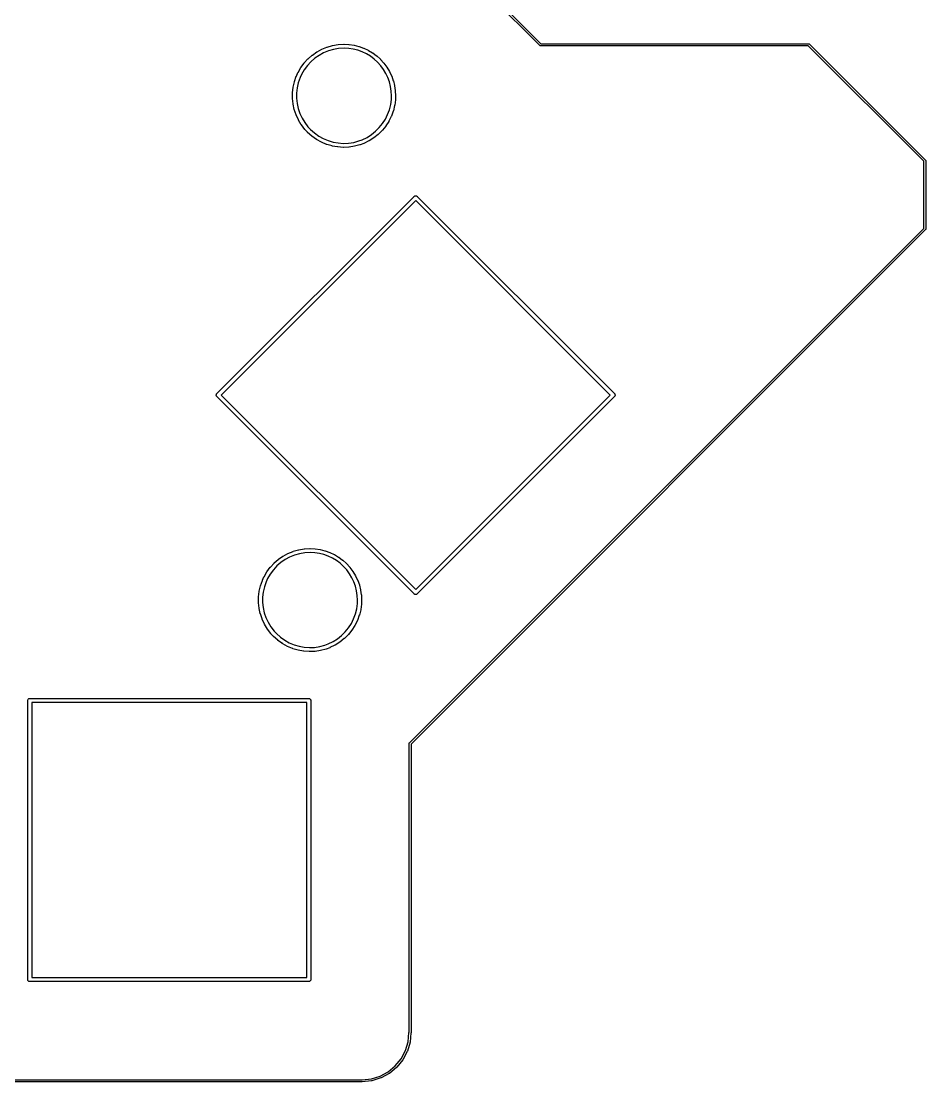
# Model space of a CAD drawing. Extents: x 42 to 225, y -149 to -35.
# Drawn here: x 180.2 to 224.9, y -149.2 to -96.8 of the extents above; entities that cross this region are included whole.
import ezdxf

# ---------------------------------------------------------------- set-up
doc = ezdxf.new("R2010")
doc.units = 0
doc.layers.add('BLACK', color=7, linetype='CONTINUOUS')

msp = doc.modelspace()

# ---------------------------------------------------------------- linework, layer by layer
at = {"layer": 'BLACK', "linetype": 'CONTINUOUS'}
for p, q in [((205.817, -98.0023), (199.641, -91.8257)), ((199.724, -91.7679), (205.875, -97.9186)), ((195.308, -98.0795), (195.567, -98.0052)), ((195.567, -98.0052), (195.569, -98.0048)), ((195.569, -98.0048), (195.574, -98.004)), ((195.574, -98.004), (195.578, -98.0027)), ((195.578, -98.0027), (195.847, -97.9571)), ((195.847, -97.9571), (195.848, -97.9569)), ((195.848, -97.9569), (195.853, -97.9566)), ((195.853, -97.9566), (195.858, -97.9559)), ((195.858, -97.9559), (196.132, -97.9405)), ((196.132, -97.9405), (196.134, -97.9402)), ((196.134, -97.9402), (196.144, -97.9402)), ((196.144, -97.9402), (196.147, -97.9404)), ((196.147, -97.9404), (196.386, -97.9523)), ((196.386, -97.9523), (196.388, -97.9524)), ((196.388, -97.9524), (196.392, -97.9531)), ((196.392, -97.9531), (196.396, -97.9533)), ((196.396, -97.9533), (196.634, -97.9888)), ((196.634, -97.9888), (196.636, -97.989)), ((196.636, -97.989), (196.64, -97.9901)), ((196.64, -97.9901), (196.644, -97.9907)), ((196.644, -97.9907), (196.876, -98.0491)), ((196.876, -98.0491), (196.878, -98.0495)), ((196.878, -98.0495), (196.881, -98.0509)), ((196.881, -98.0509), (196.886, -98.052)), ((196.886, -98.052), (197.111, -98.1326)), ((205.819, -98.0042), (205.817, -98.0023)), ((205.821, -98.0057), (205.819, -98.0042)), ((205.827, -98.0104), (205.821, -98.0057)), ((205.831, -98.0129), (205.827, -98.0104)), ((205.835, -98.0151), (205.831, -98.0129)), ((205.845, -98.0179), (205.835, -98.0151)), ((205.852, -98.0186), (205.845, -98.0179)), ((205.854, -98.0189), (205.852, -98.0186)), ((205.852, -98.0186), (205.852, -98.0186)), ((205.857, -98.0186), (205.854, -98.0189)), ((219.094, -98.0186), (205.857, -98.0186)), ((205.875, -97.9186), (219.112, -97.9186)), ((224.804, -103.729), (219.094, -98.0186)), ((219.112, -97.9186), (219.114, -97.9184)), ((219.114, -97.9184), (219.117, -97.9186)), ((219.117, -97.9186), (219.117, -97.9186)), ((219.117, -97.9186), (219.124, -97.9194)), ((219.124, -97.9194), (219.134, -97.9222)), ((219.134, -97.9222), (219.142, -97.9269)), ((219.142, -97.9269), (219.15, -97.9331)), ((219.15, -97.9331), (219.152, -97.935)), ((219.152, -97.935), (224.888, -103.672)), ((194.367, -98.6573), (194.568, -98.4818)), ((194.568, -98.4818), (194.569, -98.4809)), ((194.569, -98.4809), (194.573, -98.4782)), ((194.573, -98.4782), (194.577, -98.4751)), ((194.577, -98.4751), (194.796, -98.3229)), ((194.906, -98.4902), (194.695, -98.6363)), ((194.796, -98.3229), (194.797, -98.3221)), ((194.797, -98.3221), (194.801, -98.3198)), ((194.801, -98.3198), (194.805, -98.3172)), ((194.805, -98.3172), (195.04, -98.1895)), ((195.131, -98.3678), (194.906, -98.4902)), ((195.04, -98.1895), (195.041, -98.1889)), ((195.041, -98.1889), (195.045, -98.1871)), ((195.045, -98.1871), (195.05, -98.1848)), ((195.05, -98.1848), (195.298, -98.0831)), ((195.368, -98.2703), (195.131, -98.3678)), ((195.298, -98.0831), (195.299, -98.0826)), ((195.299, -98.0826), (195.304, -98.0813)), ((195.304, -98.0813), (195.308, -98.0795)), ((195.617, -98.199), (195.368, -98.2703)), ((195.875, -98.1552), (195.617, -98.199)), ((196.14, -98.1403), (195.875, -98.1552)), ((196.372, -98.1518), (196.14, -98.1403)), ((196.6, -98.1859), (196.372, -98.1518)), ((196.823, -98.2419), (196.6, -98.1859)), ((197.039, -98.3192), (196.823, -98.2419)), ((197.246, -98.4171), (197.039, -98.3192)), ((197.111, -98.1326), (197.112, -98.133)), ((197.112, -98.133), (197.116, -98.1349)), ((197.116, -98.1349), (197.12, -98.1363)), ((197.12, -98.1363), (197.336, -98.2384)), ((197.443, -98.5351), (197.246, -98.4171)), ((197.336, -98.2384), (197.337, -98.239)), ((197.337, -98.239), (197.341, -98.2412)), ((197.341, -98.2412), (197.344, -98.243)), ((197.344, -98.243), (197.55, -98.366)), ((197.629, -98.6725), (197.443, -98.5351)), ((197.55, -98.366), (197.551, -98.3667)), ((197.551, -98.3667), (197.554, -98.3693)), ((197.554, -98.3693), (197.558, -98.3715)), ((197.558, -98.3715), (197.752, -98.5147)), ((197.752, -98.5147), (197.753, -98.5155)), ((197.753, -98.5155), (197.756, -98.5184)), ((197.756, -98.5184), (197.759, -98.5209)), ((197.759, -98.5209), (197.939, -98.6837)), ((193.866, -99.3348), (194.003, -99.0979)), ((194.003, -99.0979), (194.004, -99.0967)), ((194.004, -99.0967), (194.007, -99.0927)), ((194.007, -99.0927), (194.009, -99.0886)), ((194.009, -99.0886), (194.17, -98.8708)), ((194.17, -98.8696), (194.174, -98.8661)), ((194.17, -98.8708), (194.17, -98.8696)), ((194.327, -98.9938), (194.173, -99.2027)), ((194.174, -98.8661), (194.177, -98.8623)), ((194.177, -98.8623), (194.359, -98.6649)), ((194.502, -98.8046), (194.327, -98.9938)), ((194.359, -98.6649), (194.36, -98.6639)), ((194.36, -98.6639), (194.363, -98.6608)), ((194.363, -98.6608), (194.367, -98.6573)), ((194.695, -98.6363), (194.502, -98.8046)), ((197.801, -98.8286), (197.629, -98.6725)), ((197.957, -99.001), (197.801, -98.8286)), ((197.939, -98.6837), (197.94, -98.6846)), ((197.94, -98.6846), (197.943, -98.6878)), ((197.943, -98.6878), (197.946, -98.6907)), ((197.946, -98.6907), (198.109, -98.8704)), ((198.094, -99.1865), (197.957, -99.001)), ((198.109, -98.8704), (198.11, -98.8714)), ((198.11, -98.8714), (198.112, -98.8748)), ((198.112, -98.8748), (198.115, -98.878)), ((198.115, -98.878), (198.258, -99.0714)), ((198.258, -99.0714), (198.259, -99.0726)), ((198.259, -99.0726), (198.261, -99.0762)), ((198.261, -99.0762), (198.263, -99.0796)), ((198.263, -99.0796), (198.386, -99.2852)), ((193.69, -99.7803), (193.781, -99.5196)), ((193.781, -99.5196), (193.782, -99.5183)), ((193.782, -99.5183), (193.784, -99.5147)), ((193.784, -99.5147), (193.785, -99.5109)), ((193.785, -99.5109), (193.862, -99.3431)), ((193.862, -99.3431), (193.863, -99.3418)), ((193.863, -99.3418), (193.865, -99.3384)), ((193.865, -99.3384), (193.866, -99.3348)), ((193.969, -99.5901), (193.881, -99.8411)), ((194.042, -99.4307), (193.969, -99.5901)), ((194.173, -99.2027), (194.042, -99.4307)), ((198.212, -99.3837), (198.094, -99.1865)), ((198.31, -99.5909), (198.212, -99.3837)), ((198.388, -99.8068), (198.31, -99.5909)), ((198.386, -99.2852), (198.387, -99.2864)), ((198.387, -99.2864), (198.389, -99.2902)), ((198.389, -99.2902), (198.391, -99.2938)), ((198.391, -99.2938), (198.493, -99.5099)), ((198.493, -99.5099), (198.494, -99.5112)), ((198.494, -99.5112), (198.495, -99.5151)), ((198.495, -99.5151), (198.497, -99.5189)), ((198.497, -99.5189), (198.578, -99.7439)), ((193.594, -100.336), (193.625, -100.068)), ((193.625, -100.066), (193.626, -100.062)), ((193.625, -100.068), (193.625, -100.066)), ((193.626, -100.057), (193.687, -99.7911)), ((193.626, -100.062), (193.626, -100.057)), ((193.687, -99.7897), (193.689, -99.7851)), ((193.687, -99.7911), (193.687, -99.7897)), ((193.689, -99.7851), (193.69, -99.7803)), ((193.823, -100.096), (193.793, -100.353)), ((193.881, -99.8411), (193.823, -100.096)), ((198.444, -100.03), (198.388, -99.8068)), ((198.478, -100.258), (198.444, -100.03)), ((198.578, -99.7439), (198.578, -99.7453)), ((198.578, -99.7453), (198.579, -99.7493)), ((198.579, -99.7493), (198.58, -99.7533)), ((198.58, -99.7533), (198.639, -99.9856)), ((198.639, -99.9856), (198.639, -99.987)), ((198.639, -99.987), (198.64, -99.9912)), ((198.64, -99.9912), (198.641, -99.9952)), ((198.641, -99.9952), (198.676, -100.233)), ((193.592, -100.615), (193.593, -100.347)), ((193.593, -100.619), (193.592, -100.615)), ((193.593, -100.345), (193.594, -100.34)), ((193.593, -100.347), (193.593, -100.345)), ((193.593, -100.624), (193.593, -100.619)), ((193.593, -100.626), (193.593, -100.624)), ((193.621, -100.891), (193.593, -100.626)), ((193.594, -100.34), (193.594, -100.336)), ((193.793, -100.353), (193.792, -100.61)), ((193.792, -100.61), (193.819, -100.865)), ((198.448, -100.927), (198.483, -100.666)), ((198.489, -100.491), (198.478, -100.258)), ((198.483, -100.666), (198.489, -100.491)), ((198.676, -100.233), (198.676, -100.235)), ((198.676, -100.235), (198.677, -100.239)), ((198.677, -100.239), (198.677, -100.243)), ((198.677, -100.243), (198.689, -100.485)), ((198.689, -100.494), (198.682, -100.679)), ((198.689, -100.485), (198.689, -100.487)), ((198.689, -100.487), (198.689, -100.49)), ((198.689, -100.49), (198.689, -100.494)), ((193.622, -100.896), (193.621, -100.891)), ((193.623, -100.901), (193.622, -100.896)), ((193.623, -100.902), (193.623, -100.901)), ((193.68, -101.163), (193.623, -100.902)), ((193.681, -101.167), (193.68, -101.163)), ((193.682, -101.172), (193.681, -101.167)), ((193.683, -101.173), (193.682, -101.172)), ((193.768, -101.427), (193.683, -101.173)), ((193.819, -100.865), (193.874, -101.115)), ((193.874, -101.115), (193.955, -101.358)), ((198.297, -101.421), (198.386, -101.179)), ((198.386, -101.179), (198.448, -100.927)), ((198.644, -100.97), (198.579, -101.233)), ((198.646, -100.96), (198.644, -100.965)), ((198.644, -100.965), (198.644, -100.97)), ((198.682, -100.688), (198.646, -100.959)), ((198.646, -100.959), (198.646, -100.96)), ((198.682, -100.679), (198.682, -100.68)), ((198.682, -100.68), (198.682, -100.684)), ((198.682, -100.684), (198.682, -100.688)), ((193.769, -101.431), (193.768, -101.427)), ((193.771, -101.435), (193.769, -101.431)), ((193.772, -101.437), (193.771, -101.435)), ((193.884, -101.681), (193.772, -101.437)), ((193.887, -101.685), (193.884, -101.681)), ((193.889, -101.689), (193.887, -101.685)), ((193.889, -101.69), (193.889, -101.689)), ((194.029, -101.922), (193.889, -101.69)), ((193.955, -101.358), (194.063, -101.592)), ((194.063, -101.592), (194.198, -101.814)), ((198.044, -101.866), (198.183, -101.65)), ((198.183, -101.65), (198.297, -101.421)), ((198.479, -101.505), (198.359, -101.744)), ((198.48, -101.501), (198.479, -101.505)), ((198.482, -101.496), (198.48, -101.501)), ((198.483, -101.495), (198.482, -101.496)), ((198.576, -101.243), (198.483, -101.495)), ((198.577, -101.238), (198.576, -101.243)), ((198.578, -101.234), (198.577, -101.238)), ((198.579, -101.233), (198.578, -101.234)), ((194.032, -101.926), (194.029, -101.922)), ((194.035, -101.93), (194.032, -101.926)), ((194.035, -101.931), (194.035, -101.93)), ((194.202, -102.148), (194.035, -101.931)), ((194.198, -101.814), (194.358, -102.023)), ((194.205, -102.151), (194.202, -102.148)), ((194.207, -102.154), (194.205, -102.151)), ((194.208, -102.155), (194.207, -102.154)), ((194.334, -102.291), (194.208, -102.155)), ((194.358, -102.023), (194.477, -102.151)), ((194.477, -102.151), (194.675, -102.328)), ((197.499, -102.407), (197.701, -102.246)), ((197.701, -102.246), (197.883, -102.065)), ((198.028, -102.203), (197.838, -102.392)), ((197.883, -102.065), (198.044, -101.866)), ((198.031, -102.199), (198.028, -102.203)), ((198.035, -102.196), (198.031, -102.199)), ((198.036, -102.195), (198.035, -102.196)), ((198.203, -101.987), (198.036, -102.195)), ((198.206, -101.983), (198.203, -101.987)), ((198.209, -101.98), (198.206, -101.983)), ((198.21, -101.978), (198.209, -101.98)), ((198.354, -101.754), (198.21, -101.978)), ((198.356, -101.75), (198.354, -101.754)), ((198.359, -101.746), (198.356, -101.75)), ((198.359, -101.744), (198.359, -101.746)), ((194.337, -102.293), (194.334, -102.291)), ((194.339, -102.296), (194.337, -102.293)), ((194.34, -102.297), (194.339, -102.296)), ((194.546, -102.481), (194.34, -102.297)), ((194.55, -102.484), (194.546, -102.481)), ((194.554, -102.487), (194.55, -102.484)), ((194.555, -102.488), (194.554, -102.487)), ((194.777, -102.646), (194.555, -102.488)), ((194.675, -102.328), (194.888, -102.48)), ((194.781, -102.648), (194.777, -102.646)), ((194.785, -102.651), (194.781, -102.648)), ((194.787, -102.652), (194.785, -102.651)), ((195.022, -102.783), (194.787, -102.652)), ((194.888, -102.48), (195.115, -102.605)), ((195.115, -102.605), (195.352, -102.704)), ((195.352, -102.704), (195.597, -102.777)), ((196.619, -102.791), (196.873, -102.723)), ((196.873, -102.723), (197.038, -102.662)), ((197.038, -102.662), (197.277, -102.546)), ((197.369, -102.724), (197.12, -102.844)), ((197.277, -102.546), (197.499, -102.407)), ((197.373, -102.721), (197.369, -102.724)), ((197.378, -102.719), (197.373, -102.721)), ((197.379, -102.719), (197.378, -102.719)), ((197.61, -102.574), (197.379, -102.719)), ((197.613, -102.571), (197.61, -102.574)), ((197.618, -102.568), (197.613, -102.571)), ((197.619, -102.567), (197.618, -102.568)), ((197.83, -102.399), (197.619, -102.567)), ((197.833, -102.396), (197.83, -102.399)), ((197.837, -102.393), (197.833, -102.396)), ((197.838, -102.392), (197.837, -102.393)), ((195.027, -102.784), (195.022, -102.783)), ((195.031, -102.787), (195.027, -102.784)), ((195.032, -102.787), (195.031, -102.787)), ((195.28, -102.891), (195.032, -102.787)), ((195.284, -102.892), (195.28, -102.891)), ((195.289, -102.894), (195.284, -102.892)), ((195.29, -102.894), (195.289, -102.894)), ((195.546, -102.97), (195.29, -102.894)), ((195.551, -102.971), (195.546, -102.97)), ((195.555, -102.972), (195.551, -102.971)), ((195.557, -102.973), (195.555, -102.972)), ((195.819, -103.02), (195.557, -102.973)), ((195.597, -102.777), (195.849, -102.822)), ((195.824, -103.02), (195.819, -103.02)), ((195.829, -103.021), (195.824, -103.02)), ((195.83, -103.021), (195.829, -103.021)), ((196.097, -103.04), (195.83, -103.021)), ((195.849, -102.822), (196.105, -102.84)), ((196.102, -103.04), (196.097, -103.04)), ((196.106, -103.04), (196.102, -103.04)), ((196.105, -102.84), (196.362, -102.83)), ((196.108, -103.04), (196.106, -103.04)), ((196.376, -103.029), (196.108, -103.04)), ((196.362, -102.83), (196.619, -102.791)), ((196.381, -103.028), (196.376, -103.029)), ((196.386, -103.028), (196.381, -103.028)), ((196.387, -103.028), (196.386, -103.028)), ((196.654, -102.988), (196.387, -103.028)), ((196.659, -102.986), (196.654, -102.988)), ((196.664, -102.986), (196.659, -102.986)), ((196.665, -102.985), (196.664, -102.986)), ((196.93, -102.915), (196.665, -102.985)), ((196.933, -102.913), (196.93, -102.915)), ((196.937, -102.912), (196.933, -102.913)), ((196.938, -102.912), (196.937, -102.912)), ((197.112, -102.847), (196.938, -102.912)), ((197.115, -102.846), (197.112, -102.847)), ((197.119, -102.844), (197.115, -102.846)), ((197.12, -102.844), (197.119, -102.844)), ((224.807, -107.048), (224.804, -103.729)), ((224.888, -103.672), (224.89, -103.673)), ((224.89, -103.673), (224.891, -103.675)), ((224.891, -103.675), (224.892, -103.675)), ((224.892, -103.675), (224.894, -103.678)), ((224.894, -103.678), (224.896, -103.681)), ((224.896, -103.681), (224.896, -103.681)), ((224.896, -103.681), (224.896, -103.681)), ((224.896, -103.681), (224.899, -103.686)), ((224.899, -103.686), (224.901, -103.689)), ((224.901, -103.689), (224.901, -103.689)), ((224.901, -103.689), (224.901, -103.689)), ((224.901, -103.689), (224.902, -103.694)), ((224.902, -103.694), (224.904, -103.699)), ((224.904, -103.699), (224.904, -103.699)), ((224.904, -103.699), (224.904, -103.699)), ((224.904, -103.699), (224.904, -103.704)), ((224.904, -103.704), (224.904, -103.706)), ((224.904, -103.706), (224.904, -103.706)), ((224.904, -103.706), (224.905, -103.709)), ((224.905, -103.709), (224.904, -103.711)), ((224.904, -103.711), (224.907, -107.066)), ((189.857, -115.214), (199.609, -105.465)), ((199.683, -105.674), (190.066, -115.288)), ((199.609, -105.465), (199.612, -105.461)), ((199.612, -105.461), (199.616, -105.458)), ((199.616, -105.458), (199.622, -105.453)), ((199.616, -105.458), (199.616, -105.458)), ((199.622, -105.453), (199.627, -105.449)), ((199.627, -105.449), (199.639, -105.442)), ((199.627, -105.449), (199.627, -105.449)), ((199.627, -105.449), (199.627, -105.449)), ((199.639, -105.442), (199.645, -105.439)), ((199.645, -105.439), (199.658, -105.435)), ((199.645, -105.439), (199.645, -105.439)), ((199.645, -105.439), (199.645, -105.439)), ((199.658, -105.435), (199.663, -105.434)), ((199.663, -105.434), (199.664, -105.434)), ((199.664, -105.434), (199.675, -105.432)), ((199.664, -105.434), (199.664, -105.434)), ((199.675, -105.432), (199.683, -105.432)), ((199.683, -105.432), (199.683, -105.432)), ((199.683, -105.432), (199.683, -105.432)), ((199.683, -105.432), (199.693, -105.433)), ((209.3, -115.288), (199.683, -105.674)), ((199.693, -105.433), (199.703, -105.434)), ((199.703, -105.434), (199.703, -105.434)), ((199.703, -105.434), (199.703, -105.434)), ((199.703, -105.434), (199.714, -105.437)), ((199.714, -105.437), (199.722, -105.439)), ((199.722, -105.439), (199.722, -105.439)), ((199.722, -105.439), (199.722, -105.439)), ((199.722, -105.439), (199.733, -105.445)), ((199.733, -105.445), (199.739, -105.449)), ((199.739, -105.449), (199.739, -105.449)), ((199.739, -105.449), (199.739, -105.449)), ((199.739, -105.449), (199.747, -105.455)), ((199.747, -105.455), (199.75, -105.458)), ((199.75, -105.458), (199.75, -105.458)), ((199.75, -105.458), (199.754, -105.461)), ((199.754, -105.461), (199.757, -105.465)), ((199.757, -105.465), (209.509, -115.214)), ((199.37, -132.485), (224.807, -107.048)), ((224.891, -107.106), (199.454, -132.543)), ((224.893, -107.104), (224.891, -107.106)), ((224.895, -107.101), (224.893, -107.104)), ((224.899, -107.097), (224.895, -107.101)), ((224.901, -107.093), (224.899, -107.097)), ((224.899, -107.097), (224.899, -107.097)), ((224.899, -107.097), (224.899, -107.097)), ((224.904, -107.088), (224.901, -107.093)), ((224.905, -107.083), (224.904, -107.088)), ((224.904, -107.088), (224.904, -107.088)), ((224.904, -107.088), (224.904, -107.088)), ((224.906, -107.078), (224.905, -107.083)), ((224.907, -107.078), (224.906, -107.078)), ((224.906, -107.078), (224.906, -107.078)), ((224.907, -107.066), (224.907, -107.069)), ((224.907, -107.069), (224.907, -107.073)), ((224.907, -107.073), (224.907, -107.078)), ((189.824, -115.288), (189.825, -115.28)), ((189.825, -115.3), (189.824, -115.288)), ((189.824, -115.288), (189.824, -115.288)), ((189.824, -115.288), (189.824, -115.288)), ((189.825, -115.28), (189.826, -115.269)), ((189.826, -115.308), (189.825, -115.3)), ((189.826, -115.269), (189.828, -115.261)), ((189.826, -115.269), (189.826, -115.269)), ((189.826, -115.269), (189.826, -115.269)), ((189.829, -115.318), (189.826, -115.308)), ((189.826, -115.308), (189.826, -115.308)), ((189.826, -115.308), (189.826, -115.308)), ((189.828, -115.261), (189.832, -115.25)), ((189.832, -115.327), (189.829, -115.318)), ((189.832, -115.25), (189.835, -115.243)), ((189.832, -115.25), (189.832, -115.25)), ((189.832, -115.25), (189.832, -115.25)), ((189.837, -115.336), (189.832, -115.327)), ((189.832, -115.327), (189.832, -115.327)), ((189.832, -115.327), (189.832, -115.327)), ((189.835, -115.243), (189.841, -115.232)), ((189.841, -115.344), (189.837, -115.336)), ((189.841, -115.232), (189.845, -115.228)), ((189.841, -115.232), (189.841, -115.232)), ((189.841, -115.232), (189.841, -115.232)), ((189.847, -115.352), (189.841, -115.344)), ((189.841, -115.344), (189.841, -115.344)), ((189.841, -115.344), (189.841, -115.344)), ((189.845, -115.228), (189.853, -115.217)), ((189.853, -115.359), (189.847, -115.352)), ((189.853, -115.217), (189.857, -115.214)), ((190.066, -115.288), (199.683, -124.906)), ((199.683, -124.906), (209.3, -115.288)), ((209.509, -115.214), (209.513, -115.217)), ((209.513, -115.217), (209.516, -115.221)), ((209.518, -115.353), (209.513, -115.359)), ((209.516, -115.221), (209.516, -115.221)), ((209.516, -115.221), (209.525, -115.232)), ((209.525, -115.344), (209.518, -115.353)), ((209.525, -115.232), (209.525, -115.232)), ((209.525, -115.232), (209.525, -115.232)), ((209.525, -115.232), (209.527, -115.236)), ((209.528, -115.339), (209.525, -115.344)), ((209.525, -115.344), (209.525, -115.344)), ((209.525, -115.344), (209.525, -115.344)), ((209.527, -115.236), (209.535, -115.25)), ((209.535, -115.327), (209.528, -115.339)), ((209.535, -115.25), (209.535, -115.25)), ((209.535, -115.25), (209.535, -115.25)), ((209.535, -115.25), (209.538, -115.26)), ((209.538, -115.316), (209.535, -115.327)), ((209.535, -115.327), (209.535, -115.327)), ((209.535, -115.327), (209.535, -115.327)), ((209.538, -115.26), (209.54, -115.269)), ((209.54, -115.308), (209.538, -115.316)), ((209.54, -115.269), (209.54, -115.269)), ((209.54, -115.269), (209.54, -115.269)), ((209.54, -115.269), (209.541, -115.28)), ((209.541, -115.297), (209.54, -115.308)), ((209.54, -115.308), (209.54, -115.308)), ((209.54, -115.308), (209.54, -115.308)), ((209.541, -115.28), (209.542, -115.288)), ((209.542, -115.288), (209.541, -115.297)), ((209.542, -115.288), (209.542, -115.288)), ((209.542, -115.288), (209.542, -115.288)), ((189.857, -115.362), (189.853, -115.359)), ((199.609, -125.114), (189.857, -115.362)), ((209.509, -115.362), (199.757, -125.114)), ((209.513, -115.359), (209.509, -115.362)), ((193.125, -123.247), (193.36, -123.119)), ((193.36, -123.119), (193.361, -123.119)), ((193.361, -123.119), (193.366, -123.117)), ((193.366, -123.117), (193.37, -123.115)), ((193.37, -123.115), (193.618, -123.013)), ((193.689, -123.2), (193.451, -123.298)), ((193.618, -123.013), (193.619, -123.012)), ((193.619, -123.012), (193.624, -123.011)), ((193.624, -123.011), (193.628, -123.009)), ((193.628, -123.009), (193.887, -122.935)), ((193.937, -123.129), (193.689, -123.2)), ((193.887, -122.935), (193.889, -122.935)), ((193.889, -122.935), (193.894, -122.934)), ((193.894, -122.934), (193.898, -122.933)), ((193.898, -122.933), (194.167, -122.887)), ((194.195, -123.085), (193.937, -123.129)), ((194.167, -122.887), (194.168, -122.887)), ((194.168, -122.887), (194.173, -122.886)), ((194.173, -122.886), (194.178, -122.886)), ((194.178, -122.886), (194.452, -122.87)), ((194.46, -123.07), (194.195, -123.085)), ((194.452, -122.87), (194.454, -122.87)), ((194.454, -122.87), (194.464, -122.87)), ((194.692, -123.082), (194.46, -123.07)), ((194.464, -122.87), (194.467, -122.87)), ((194.467, -122.87), (194.706, -122.882)), ((194.92, -123.116), (194.692, -123.082)), ((194.706, -122.882), (194.708, -122.882)), ((194.708, -122.882), (194.712, -122.883)), ((194.712, -122.883), (194.716, -122.883)), ((194.716, -122.883), (194.954, -122.919)), ((195.143, -123.172), (194.92, -123.116)), ((194.954, -122.919), (194.956, -122.919)), ((194.956, -122.919), (194.96, -122.92)), ((194.96, -122.92), (194.964, -122.921)), ((194.964, -122.921), (195.196, -122.979)), ((195.359, -123.249), (195.143, -123.172)), ((195.196, -122.979), (195.198, -122.979)), ((195.198, -122.979), (195.202, -122.981)), ((195.202, -122.981), (195.206, -122.982)), ((195.206, -122.982), (195.431, -123.062)), ((195.431, -123.062), (195.432, -123.063)), ((195.432, -123.063), (195.436, -123.065)), ((195.436, -123.065), (195.44, -123.066)), ((195.44, -123.066), (195.656, -123.168)), ((195.656, -123.168), (195.657, -123.169)), ((195.657, -123.169), (195.661, -123.171)), ((195.661, -123.171), (195.664, -123.173)), ((195.664, -123.173), (195.87, -123.296)), ((192.497, -123.792), (192.679, -123.595)), ((192.822, -123.734), (192.647, -123.924)), ((192.679, -123.595), (192.68, -123.594)), ((192.68, -123.594), (192.683, -123.591)), ((192.683, -123.591), (192.687, -123.587)), ((192.687, -123.587), (192.888, -123.412)), ((193.015, -123.566), (192.822, -123.734)), ((192.888, -123.412), (192.889, -123.411)), ((192.889, -123.411), (192.893, -123.408)), ((192.893, -123.408), (192.897, -123.405)), ((192.897, -123.405), (193.116, -123.253)), ((193.226, -123.42), (193.015, -123.566)), ((193.116, -123.253), (193.117, -123.252)), ((193.117, -123.252), (193.121, -123.25)), ((193.121, -123.25), (193.125, -123.247)), ((193.451, -123.298), (193.226, -123.42)), ((195.566, -123.347), (195.359, -123.249)), ((195.763, -123.465), (195.566, -123.347)), ((195.949, -123.602), (195.763, -123.465)), ((195.87, -123.296), (195.871, -123.297)), ((195.871, -123.297), (195.874, -123.299)), ((195.874, -123.299), (195.878, -123.301)), ((195.878, -123.301), (196.072, -123.445)), ((196.121, -123.758), (195.949, -123.602)), ((196.072, -123.445), (196.073, -123.445)), ((196.073, -123.445), (196.076, -123.448)), ((196.076, -123.448), (196.079, -123.451)), ((196.079, -123.451), (196.259, -123.614)), ((196.259, -123.614), (196.26, -123.614)), ((196.26, -123.614), (196.263, -123.618)), ((196.263, -123.618), (196.266, -123.621)), ((196.266, -123.621), (196.429, -123.8)), ((192.183, -124.272), (192.185, -124.268)), ((192.185, -124.268), (192.186, -124.265)), ((192.186, -124.265), (192.323, -124.028)), ((192.323, -124.028), (192.324, -124.027)), ((192.324, -124.027), (192.327, -124.023)), ((192.327, -124.023), (192.329, -124.018)), ((192.329, -124.018), (192.49, -123.801)), ((192.493, -124.133), (192.362, -124.361)), ((192.49, -123.8), (192.494, -123.796)), ((192.49, -123.801), (192.49, -123.8)), ((192.647, -123.924), (192.493, -124.133)), ((192.494, -123.796), (192.497, -123.792)), ((196.277, -123.931), (196.121, -123.758)), ((196.414, -124.116), (196.277, -123.931)), ((196.532, -124.314), (196.414, -124.116)), ((196.429, -123.8), (196.43, -123.801)), ((196.43, -123.801), (196.432, -123.805)), ((196.432, -123.805), (196.435, -123.808)), ((196.435, -123.808), (196.578, -124.001)), ((196.578, -124.001), (196.579, -124.002)), ((196.579, -124.002), (196.581, -124.006)), ((196.581, -124.006), (196.584, -124.009)), ((196.584, -124.009), (196.707, -124.215)), ((196.707, -124.215), (196.707, -124.216)), ((196.707, -124.216), (196.709, -124.22)), ((196.709, -124.22), (196.711, -124.224)), ((196.711, -124.224), (196.813, -124.44)), ((191.947, -124.987), (192.007, -124.721)), ((192.007, -124.72), (192.009, -124.715)), ((192.007, -124.721), (192.007, -124.72)), ((192.009, -124.715), (192.01, -124.71)), ((192.01, -124.71), (192.101, -124.449)), ((192.101, -124.449), (192.102, -124.448)), ((192.102, -124.448), (192.104, -124.445)), ((192.104, -124.445), (192.105, -124.441)), ((192.105, -124.441), (192.182, -124.273)), ((192.201, -124.771), (192.143, -125.026)), ((192.182, -124.273), (192.183, -124.272)), ((192.289, -124.52), (192.201, -124.771)), ((192.362, -124.361), (192.289, -124.52)), ((196.63, -124.521), (196.532, -124.314)), ((196.708, -124.737), (196.63, -124.521)), ((196.764, -124.959), (196.708, -124.737)), ((196.813, -124.44), (196.814, -124.441)), ((196.814, -124.441), (196.815, -124.445)), ((196.815, -124.445), (196.817, -124.449)), ((196.817, -124.449), (196.898, -124.674)), ((196.898, -124.674), (196.898, -124.675)), ((196.898, -124.675), (196.899, -124.679)), ((196.899, -124.679), (196.9, -124.683)), ((196.9, -124.683), (196.959, -124.915)), ((191.912, -125.545), (191.913, -125.276)), ((191.913, -125.275), (191.914, -125.27)), ((191.913, -125.276), (191.913, -125.275)), ((191.914, -125.266), (191.945, -124.997)), ((191.914, -125.27), (191.914, -125.266)), ((191.945, -124.996), (191.946, -124.991)), ((191.945, -124.997), (191.945, -124.996)), ((191.946, -124.991), (191.947, -124.987)), ((192.113, -125.283), (192.112, -125.54)), ((192.143, -125.026), (192.113, -125.283)), ((196.798, -125.188), (196.764, -124.959)), ((196.809, -125.421), (196.798, -125.188)), ((196.959, -124.915), (196.959, -124.917)), ((196.959, -124.917), (196.96, -124.921)), ((196.96, -124.921), (196.961, -124.925)), ((196.961, -124.925), (196.996, -125.163)), ((196.996, -125.163), (196.996, -125.165)), ((196.996, -125.165), (196.997, -125.169)), ((196.997, -125.169), (196.997, -125.173)), ((196.997, -125.173), (197.009, -125.415)), ((199.612, -125.118), (199.609, -125.114)), ((199.616, -125.121), (199.612, -125.118)), ((199.627, -125.13), (199.616, -125.121)), ((199.645, -125.14), (199.627, -125.13)), ((199.664, -125.145), (199.645, -125.14)), ((199.683, -125.147), (199.664, -125.145)), ((199.703, -125.145), (199.683, -125.147)), ((199.722, -125.14), (199.703, -125.145)), ((199.739, -125.13), (199.722, -125.14)), ((199.754, -125.118), (199.739, -125.13)), ((199.757, -125.114), (199.754, -125.118)), ((191.913, -125.549), (191.912, -125.545)), ((191.913, -125.554), (191.913, -125.549)), ((191.913, -125.555), (191.913, -125.554)), ((191.941, -125.821), (191.913, -125.555)), ((191.942, -125.826), (191.941, -125.821)), ((191.943, -125.83), (191.942, -125.826)), ((191.943, -125.832), (191.943, -125.83)), ((192, -126.093), (191.943, -125.832)), ((192.112, -125.54), (192.14, -125.795)), ((192.14, -125.795), (192.194, -126.045)), ((196.768, -125.857), (196.803, -125.596)), ((196.803, -125.596), (196.809, -125.421)), ((197.002, -125.618), (196.966, -125.889)), ((197.009, -125.424), (197.002, -125.608)), ((197.002, -125.608), (197.002, -125.61)), ((197.002, -125.61), (197.002, -125.614)), ((197.002, -125.614), (197.002, -125.618)), ((197.009, -125.415), (197.009, -125.417)), ((197.009, -125.417), (197.009, -125.42)), ((197.009, -125.42), (197.009, -125.424)), ((192.001, -126.097), (192, -126.093)), ((192.002, -126.102), (192.001, -126.097)), ((192.003, -126.103), (192.002, -126.102)), ((192.088, -126.356), (192.003, -126.103)), ((192.09, -126.361), (192.088, -126.356)), ((192.091, -126.365), (192.09, -126.361)), ((192.092, -126.367), (192.091, -126.365)), ((192.204, -126.61), (192.092, -126.367)), ((192.194, -126.045), (192.275, -126.288)), ((192.275, -126.288), (192.383, -126.521)), ((196.503, -126.58), (196.617, -126.351)), ((196.617, -126.351), (196.706, -126.109)), ((196.706, -126.109), (196.768, -125.857)), ((196.896, -126.173), (196.803, -126.425)), ((196.897, -126.168), (196.896, -126.173)), ((196.899, -126.164), (196.897, -126.168)), ((196.964, -125.9), (196.899, -126.162)), ((196.899, -126.162), (196.899, -126.164)), ((196.966, -125.89), (196.964, -125.895)), ((196.964, -125.895), (196.964, -125.9)), ((196.966, -125.889), (196.966, -125.89)), ((192.207, -126.615), (192.204, -126.61)), ((192.209, -126.619), (192.207, -126.615)), ((192.209, -126.62), (192.209, -126.619)), ((192.349, -126.852), (192.209, -126.62)), ((192.352, -126.856), (192.349, -126.852)), ((192.355, -126.86), (192.352, -126.856)), ((192.355, -126.861), (192.355, -126.86)), ((192.522, -127.078), (192.355, -126.861)), ((192.383, -126.521), (192.518, -126.744)), ((192.518, -126.744), (192.678, -126.953)), ((196.203, -126.995), (196.364, -126.796)), ((196.364, -126.796), (196.503, -126.58)), ((196.674, -126.684), (196.53, -126.908)), ((196.676, -126.68), (196.674, -126.684)), ((196.679, -126.676), (196.676, -126.68)), ((196.799, -126.435), (196.679, -126.674)), ((196.679, -126.674), (196.679, -126.676)), ((196.8, -126.431), (196.799, -126.435)), ((196.802, -126.426), (196.8, -126.431)), ((196.803, -126.425), (196.802, -126.426)), ((192.525, -127.081), (192.522, -127.078)), ((192.527, -127.084), (192.525, -127.081)), ((192.528, -127.085), (192.527, -127.084)), ((192.654, -127.22), (192.528, -127.085)), ((192.657, -127.223), (192.654, -127.22)), ((192.659, -127.226), (192.657, -127.223)), ((192.66, -127.227), (192.659, -127.226)), ((192.866, -127.411), (192.66, -127.227)), ((192.678, -126.953), (192.797, -127.081)), ((192.797, -127.081), (192.995, -127.258)), ((192.87, -127.414), (192.866, -127.411)), ((192.874, -127.417), (192.87, -127.414)), ((192.995, -127.258), (193.208, -127.409)), ((193.208, -127.409), (193.435, -127.535)), ((195.597, -127.476), (195.819, -127.337)), ((195.819, -127.337), (196.021, -127.176)), ((196.15, -127.329), (195.939, -127.497)), ((196.021, -127.176), (196.203, -126.995)), ((196.153, -127.326), (196.15, -127.329)), ((196.157, -127.323), (196.153, -127.326)), ((196.158, -127.322), (196.157, -127.323)), ((196.348, -127.133), (196.158, -127.322)), ((196.351, -127.129), (196.348, -127.133)), ((196.355, -127.126), (196.351, -127.129)), ((196.356, -127.125), (196.355, -127.126)), ((196.523, -126.917), (196.356, -127.125)), ((196.526, -126.913), (196.523, -126.917)), ((196.529, -126.91), (196.526, -126.913)), ((196.53, -126.908), (196.529, -126.91)), ((192.875, -127.418), (192.874, -127.417)), ((193.097, -127.576), (192.875, -127.418)), ((193.101, -127.578), (193.097, -127.576)), ((193.105, -127.581), (193.101, -127.578)), ((193.107, -127.582), (193.105, -127.581)), ((193.343, -127.712), (193.107, -127.582)), ((193.347, -127.714), (193.343, -127.712)), ((193.351, -127.717), (193.347, -127.714)), ((193.352, -127.717), (193.351, -127.717)), ((193.6, -127.821), (193.352, -127.717)), ((193.435, -127.535), (193.672, -127.634)), ((193.604, -127.822), (193.6, -127.821)), ((193.609, -127.824), (193.604, -127.822)), ((193.61, -127.824), (193.609, -127.824)), ((193.866, -127.9), (193.61, -127.824)), ((193.672, -127.634), (193.918, -127.707)), ((193.871, -127.901), (193.866, -127.9)), ((193.875, -127.902), (193.871, -127.901)), ((193.877, -127.902), (193.875, -127.902)), ((194.139, -127.95), (193.877, -127.902)), ((193.918, -127.707), (194.169, -127.752)), ((194.169, -127.752), (194.425, -127.77)), ((194.425, -127.77), (194.683, -127.759)), ((194.683, -127.759), (194.939, -127.721)), ((194.975, -127.917), (194.707, -127.958)), ((194.939, -127.721), (195.193, -127.652)), ((194.979, -127.916), (194.975, -127.917)), ((194.984, -127.916), (194.979, -127.916)), ((194.985, -127.915), (194.984, -127.916)), ((195.25, -127.844), (194.985, -127.915)), ((195.193, -127.652), (195.358, -127.591)), ((195.253, -127.843), (195.25, -127.844)), ((195.257, -127.842), (195.253, -127.843)), ((195.259, -127.842), (195.257, -127.842)), ((195.432, -127.777), (195.259, -127.842)), ((195.358, -127.591), (195.597, -127.476)), ((195.435, -127.776), (195.432, -127.777)), ((195.439, -127.774), (195.435, -127.776)), ((195.44, -127.774), (195.439, -127.774)), ((195.689, -127.654), (195.44, -127.774)), ((195.693, -127.651), (195.689, -127.654)), ((195.698, -127.649), (195.693, -127.651)), ((195.699, -127.648), (195.698, -127.649)), ((195.93, -127.503), (195.699, -127.648)), ((195.934, -127.5), (195.93, -127.503)), ((195.938, -127.498), (195.934, -127.5)), ((195.939, -127.497), (195.938, -127.498)), ((194.144, -127.95), (194.139, -127.95)), ((194.149, -127.951), (194.144, -127.95)), ((194.15, -127.951), (194.149, -127.951)), ((194.417, -127.97), (194.15, -127.951)), ((194.422, -127.97), (194.417, -127.97)), ((194.426, -127.97), (194.422, -127.97)), ((194.428, -127.97), (194.426, -127.97)), ((194.696, -127.959), (194.428, -127.97)), ((194.701, -127.958), (194.696, -127.959)), ((194.706, -127.958), (194.701, -127.958)), ((194.707, -127.958), (194.706, -127.958)), ((180.497, -130.383), (180.499, -130.364)), ((180.498, -130.388), (180.497, -130.383)), ((180.498, -144.178), (180.498, -130.388)), ((180.499, -130.364), (180.505, -130.345)), ((180.505, -130.345), (180.514, -130.328)), ((180.514, -130.328), (180.527, -130.312)), ((180.527, -130.312), (180.542, -130.3)), ((180.542, -130.3), (180.559, -130.291)), ((180.559, -130.291), (180.578, -130.285)), ((180.578, -130.285), (180.593, -130.283)), ((180.593, -130.283), (180.598, -130.283)), ((180.598, -130.283), (180.602, -130.283)), ((180.602, -130.283), (194.392, -130.283)), ((180.698, -130.483), (180.698, -144.083)), ((194.297, -130.483), (180.698, -130.483)), ((194.297, -144.083), (194.297, -130.483)), ((194.392, -130.283), (194.397, -130.283)), ((194.397, -130.283), (194.402, -130.283)), ((194.402, -130.283), (194.417, -130.285)), ((194.417, -130.285), (194.436, -130.291)), ((194.436, -130.291), (194.453, -130.3)), ((194.453, -130.3), (194.468, -130.312)), ((194.468, -130.312), (194.481, -130.328)), ((194.481, -130.328), (194.49, -130.345)), ((194.49, -130.345), (194.496, -130.364)), ((194.496, -130.364), (194.498, -130.383)), ((194.498, -130.383), (194.497, -130.388)), ((194.497, -130.388), (194.497, -144.178)), ((199.353, -132.522), (199.354, -132.519)), ((199.354, -132.525), (199.353, -132.522)), ((199.354, -132.512), (199.357, -132.503)), ((199.354, -132.519), (199.354, -132.512)), ((199.354, -146.802), (199.354, -132.525)), ((199.357, -132.503), (199.361, -132.496)), ((199.361, -132.496), (199.362, -132.494)), ((199.362, -132.494), (199.365, -132.491)), ((199.365, -132.491), (199.368, -132.487)), ((199.368, -132.487), (199.37, -132.485)), ((199.454, -132.543), (199.454, -146.812)), ((180.497, -144.183), (180.498, -144.178)), ((180.499, -144.203), (180.497, -144.183)), ((180.698, -144.083), (194.297, -144.083)), ((194.498, -144.183), (194.496, -144.203)), ((194.497, -144.178), (194.498, -144.183)), ((180.505, -144.222), (180.499, -144.203)), ((180.514, -144.239), (180.505, -144.222)), ((180.524, -144.251), (180.514, -144.239)), ((180.527, -144.254), (180.524, -144.251)), ((180.542, -144.267), (180.527, -144.254)), ((180.559, -144.276), (180.542, -144.267)), ((180.578, -144.282), (180.559, -144.276)), ((180.598, -144.284), (180.578, -144.282)), ((180.602, -144.283), (180.598, -144.284)), ((194.392, -144.283), (180.602, -144.283)), ((194.397, -144.284), (194.392, -144.283)), ((194.402, -144.283), (194.397, -144.284)), ((194.417, -144.282), (194.402, -144.283)), ((194.436, -144.276), (194.417, -144.282)), ((194.453, -144.267), (194.436, -144.276)), ((194.468, -144.254), (194.453, -144.267)), ((194.481, -144.239), (194.468, -144.254)), ((194.49, -144.222), (194.481, -144.239)), ((194.496, -144.203), (194.49, -144.222)), ((199.308, -147.262), (199.353, -146.805)), ((199.353, -146.804), (199.354, -146.802)), ((199.353, -146.805), (199.353, -146.804)), ((199.454, -146.812), (199.453, -146.819)), ((199.177, -147.697), (199.308, -147.262)), ((199.405, -147.286), (199.271, -147.73)), ((199.406, -147.282), (199.405, -147.286)), ((199.407, -147.277), (199.406, -147.282)), ((199.452, -146.824), (199.407, -147.276)), ((199.407, -147.276), (199.407, -147.277)), ((199.453, -146.819), (199.452, -146.824)), ((198.963, -148.098), (199.177, -147.697)), ((199.267, -147.739), (199.049, -148.149)), ((199.269, -147.735), (199.267, -147.739)), ((199.271, -147.731), (199.269, -147.735)), ((199.271, -147.73), (199.271, -147.731)), ((198.676, -148.45), (198.963, -148.098)), ((199.044, -148.157), (198.75, -148.517)), ((199.046, -148.153), (199.044, -148.157)), ((199.049, -148.15), (199.046, -148.153)), ((199.049, -148.149), (199.049, -148.15)), ((197.926, -148.955), (198.326, -148.739)), ((198.377, -148.825), (197.969, -149.046)), ((198.326, -148.739), (198.676, -148.45)), ((198.381, -148.822), (198.377, -148.825)), ((198.385, -148.82), (198.381, -148.822)), ((198.743, -148.524), (198.385, -148.82)), ((198.385, -148.82), (198.385, -148.82)), ((198.746, -148.521), (198.743, -148.524)), ((198.75, -148.517), (198.746, -148.521)), ((198.75, -148.517), (198.75, -148.517)), ((198.75, -148.517), (198.75, -148.517)), ((198.75, -148.517), (198.75, -148.517)), ((197.026, -149.237), (177.976, -149.237)), ((177.994, -149.137), (197.024, -149.137)), ((197.024, -149.137), (197.037, -149.137)), ((197.04, -149.237), (197.026, -149.237)), ((197.026, -149.237), (197.026, -149.237)), ((197.037, -149.137), (197.492, -149.089)), ((197.042, -149.237), (197.04, -149.237)), ((197.045, -149.237), (197.042, -149.237)), ((197.507, -149.188), (197.045, -149.237)), ((197.045, -149.237), (197.045, -149.237)), ((197.492, -149.089), (197.926, -148.955)), ((197.511, -149.188), (197.507, -149.188)), ((197.516, -149.187), (197.511, -149.188)), ((197.96, -149.049), (197.516, -149.186)), ((197.516, -149.186), (197.516, -149.187)), ((197.964, -149.048), (197.96, -149.049)), ((197.968, -149.046), (197.964, -149.048)), ((197.969, -149.046), (197.968, -149.046))]:
    msp.add_line(p, q, dxfattribs=at)

doc.saveas('drawing.dxf')
